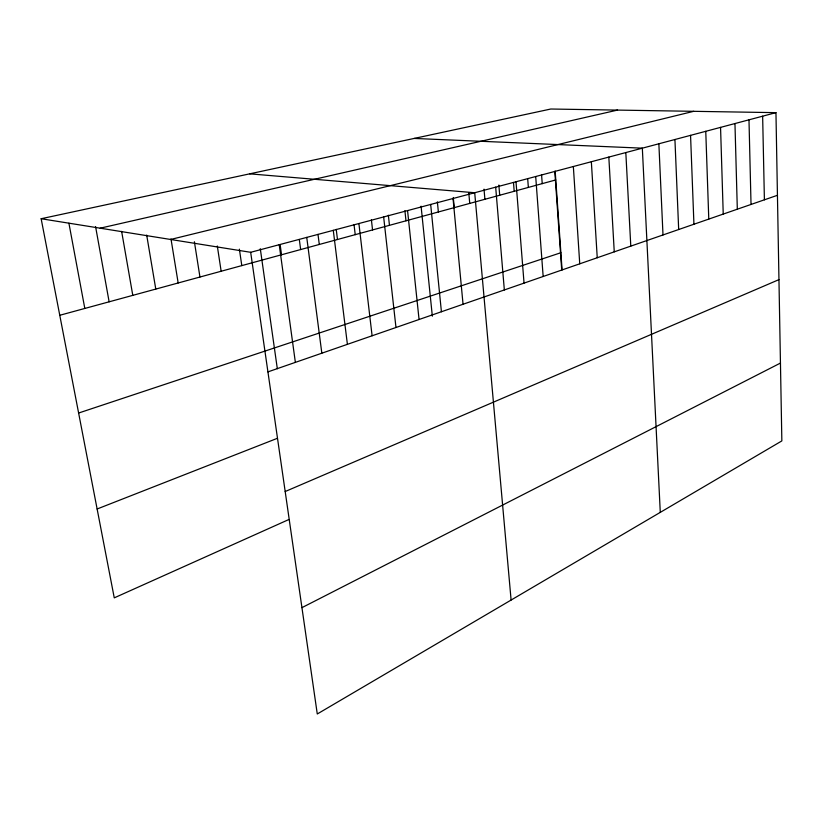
<?xml version="1.0" encoding="UTF-8"?>
<svg xmlns="http://www.w3.org/2000/svg" width="823" height="823" viewBox="0 0 823 823"><rect width="100%" height="100%" fill="white"/><g stroke="black" fill="none" stroke-linecap="round" stroke-linejoin="round"><path stroke-width="1.23" d="M301.938 607.652L780.451 363.066M288.904 519.498L114.263 597.858L41.15 218.733L550.813 109.017L775.955 112.648L781.85 440.912L317.277 713.983L250.676 252.301L41.15 218.733M285.19 491.526L778.959 279.625M97.124 508.995L277.197 438.381M267.928 371.883L777.437 195.298M78.617 413.033L560.875 252.723M59.77 315.281L555.782 179.939M250.676 252.301L775.955 112.648M170.608 239.472L693.676 111.321M100.18 228.187L617.538 110.087M414.144 138.439L642.331 148.171L660.283 512.369M249.678 173.838L474.706 192.736L511.104 600.049M68.906 223.187L84.81 308.45M95.571 226.562L109.13 301.815M121.629 231.356L132.791 295.364M146.689 235.069L155.784 289.089M170.999 238.958L178.169 282.978M194.393 241.756L199.948 277.032M217.313 246.005L221.15 271.251M239.38 249.163L241.797 265.613M260.294 248.711L277.33 368.755M280.129 244.596L281.528 254.77M279.223 244.709L295.364 362.367M299.315 239.493L300.642 249.554M306.742 237.394L321.834 353.19M317.997 234.37L319.293 244.472M336.226 229.37L337.481 239.514M333.284 230.337L347.399 344.333M358.9 223.527L372.099 335.774M354.013 224.484L355.227 234.668M371.399 219.864L372.552 229.936M383.652 216.943L395.976 327.503M388.353 215.204L389.464 225.327M407.56 210.585L419.061 319.499M404.906 210.647L405.986 220.811M421.078 206.182L432.342 316.176M430.676 204.443L441.416 311.752M437.373 201.861L438.371 211.974M453.278 197.479L454.245 207.653M453.051 198.497L463.051 304.253M468.812 193.189L469.748 203.415M484.017 189.156L484.901 199.279M495.672 187.16L504.345 289.943M498.861 185.052L499.705 195.246M516 181.76L524.045 283.112M513.49 182.459L514.19 191.286M527.677 178.54L528.356 187.428M535.701 176.523L543.159 276.487M541.565 174.682L542.223 183.642M555.165 171.071L562.078 269.841M554.805 171.441L561.718 270.057M573.343 166.513L579.742 263.813M591.346 161.73L597.241 257.753M608.825 157.08L614.256 251.859M625.819 152.564L630.788 246.118M658.863 143.778L662.999 234.956M674.932 139.509L678.677 229.524M690.559 135.353L693.933 224.237M705.764 131.31L708.778 219.093M720.557 127.38L723.232 214.083M734.96 123.553L737.315 209.207M748.981 119.819L751.029 204.454M762.643 116.187L764.402 199.814"/></g></svg>
